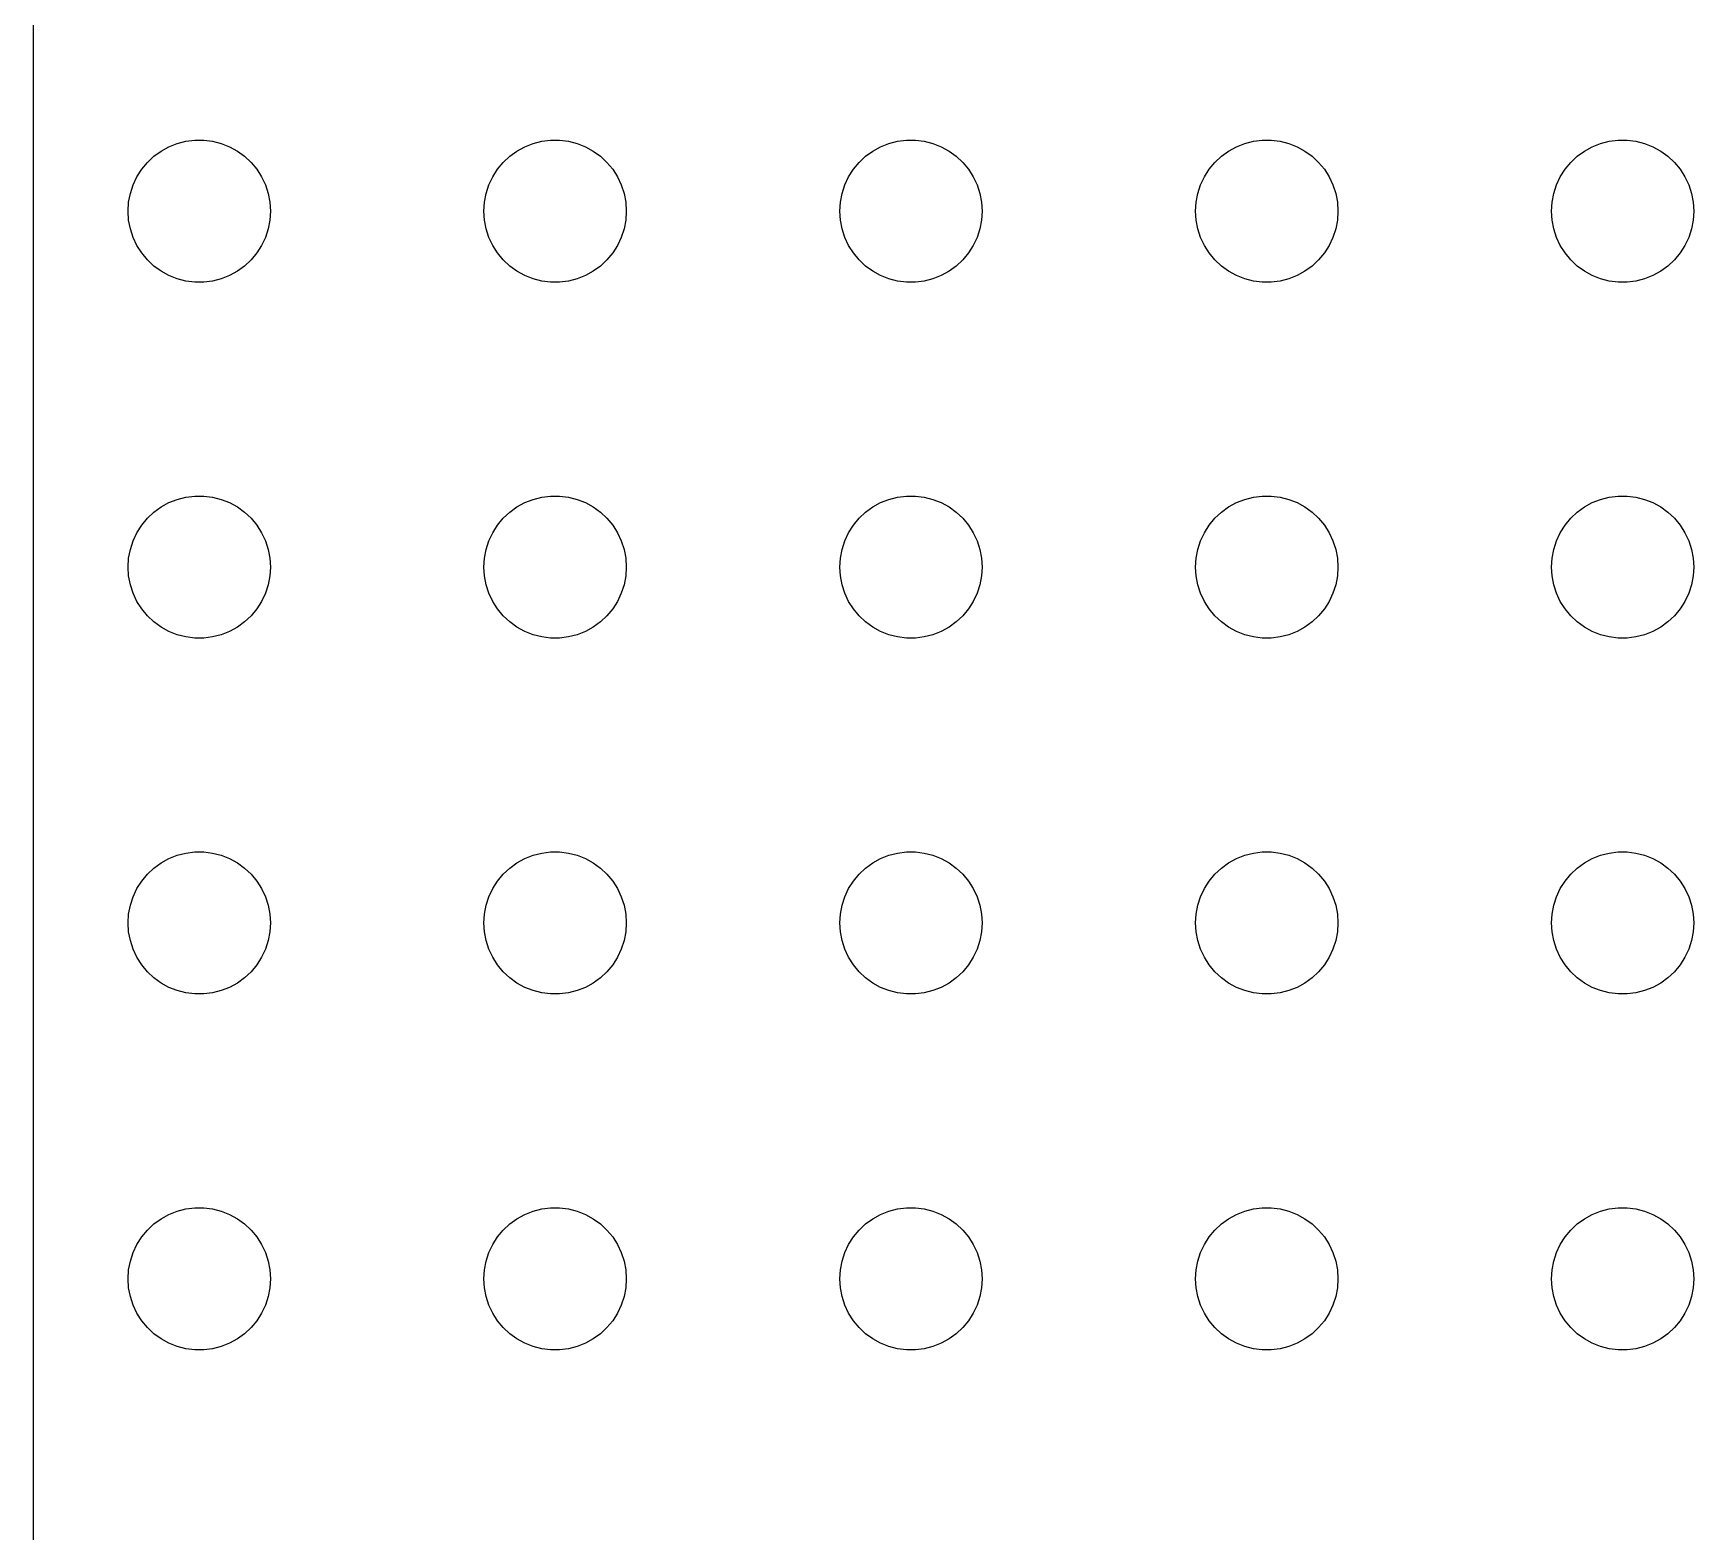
# Model space of a CAD drawing. Header units: metres. Extents: x -67 to 67, y -67 to 67.
# Drawn here: x -67.25 to -32.25, y -31.58 to 0 of the extents above; entities that cross this region are included whole.
import ezdxf

# ---------------------------------------------------------------- set-up
doc = ezdxf.new("R2010")
doc.units = ezdxf.units.M

msp = doc.modelspace()

# ---------------------------------------------------------------- linework, layer by layer
for p, q in [((-67.25, 64.75), (-67.25, -64.75)), ((-64.5537, -2.48351), (-64.3887, -2.39275)), ((-64.3887, -2.39275), (-64.2135, -2.32341)), ((-64.2135, -2.32341), (-64.0311, -2.27657)), ((-64.0311, -2.27657), (-63.8442, -2.25294)), ((-63.8442, -2.25294), (-63.6558, -2.25294)), ((-63.6558, -2.25294), (-63.4689, -2.27657)), ((-63.4689, -2.27657), (-63.2865, -2.32341)), ((-63.2865, -2.32341), (-63.1113, -2.39275)), ((-63.1113, -2.39275), (-62.9463, -2.48351)), ((-57.0537, -2.48351), (-56.8887, -2.39275)), ((-56.8887, -2.39275), (-56.7135, -2.32341)), ((-56.7135, -2.32341), (-56.5311, -2.27657)), ((-56.5311, -2.27657), (-56.3442, -2.25294)), ((-56.3442, -2.25294), (-56.1558, -2.25294)), ((-56.1558, -2.25294), (-55.9689, -2.27657)), ((-55.9689, -2.27657), (-55.7865, -2.32341)), ((-55.7865, -2.32341), (-55.6113, -2.39275)), ((-55.6113, -2.39275), (-55.4463, -2.48351)), ((-49.5537, -2.48351), (-49.3887, -2.39275)), ((-49.3887, -2.39275), (-49.2135, -2.32341)), ((-49.2135, -2.32341), (-49.0311, -2.27657)), ((-49.0311, -2.27657), (-48.8442, -2.25294)), ((-48.8442, -2.25294), (-48.6558, -2.25294)), ((-48.6558, -2.25294), (-48.4689, -2.27657)), ((-48.4689, -2.27657), (-48.2865, -2.32341)), ((-48.2865, -2.32341), (-48.1113, -2.39275)), ((-48.1113, -2.39275), (-47.9463, -2.48351)), ((-42.0537, -2.48351), (-41.8887, -2.39275)), ((-41.8887, -2.39275), (-41.7135, -2.32341)), ((-41.7135, -2.32341), (-41.5311, -2.27657)), ((-41.5311, -2.27657), (-41.3442, -2.25294)), ((-41.3442, -2.25294), (-41.1558, -2.25294)), ((-41.1558, -2.25294), (-40.9689, -2.27657)), ((-40.9689, -2.27657), (-40.7865, -2.32341)), ((-40.7865, -2.32341), (-40.6113, -2.39275)), ((-40.6113, -2.39275), (-40.4463, -2.48351)), ((-34.5537, -2.48351), (-34.3887, -2.39275)), ((-34.3887, -2.39275), (-34.2135, -2.32341)), ((-34.2135, -2.32341), (-34.0311, -2.27657)), ((-34.0311, -2.27657), (-33.8442, -2.25294)), ((-33.8442, -2.25294), (-33.6558, -2.25294)), ((-33.6558, -2.25294), (-33.4689, -2.27657)), ((-33.4689, -2.27657), (-33.2865, -2.32341)), ((-33.2865, -2.32341), (-33.1113, -2.39275)), ((-33.1113, -2.39275), (-32.9463, -2.48351)), ((-64.9635, -2.86832), (-64.8434, -2.72318)), ((-64.8434, -2.72318), (-64.7061, -2.59422)), ((-64.7061, -2.59422), (-64.5537, -2.48351)), ((-62.9463, -2.48351), (-62.7939, -2.59422)), ((-62.7939, -2.59422), (-62.6565, -2.72318)), ((-62.6565, -2.72318), (-62.5365, -2.86832)), ((-57.4635, -2.86832), (-57.3434, -2.72318)), ((-57.3434, -2.72318), (-57.2061, -2.59422)), ((-57.2061, -2.59422), (-57.0537, -2.48351)), ((-55.4463, -2.48351), (-55.2939, -2.59422)), ((-55.2939, -2.59422), (-55.1565, -2.72318)), ((-55.1565, -2.72318), (-55.0365, -2.86832)), ((-49.9635, -2.86832), (-49.8434, -2.72318)), ((-49.8434, -2.72318), (-49.7061, -2.59422)), ((-49.7061, -2.59422), (-49.5537, -2.48351)), ((-47.9463, -2.48351), (-47.7939, -2.59422)), ((-47.7939, -2.59422), (-47.6565, -2.72318)), ((-47.6565, -2.72318), (-47.5365, -2.86832)), ((-42.4635, -2.86832), (-42.3434, -2.72318)), ((-42.3434, -2.72318), (-42.2061, -2.59422)), ((-42.2061, -2.59422), (-42.0537, -2.48351)), ((-40.4463, -2.48351), (-40.2939, -2.59422)), ((-40.2939, -2.59422), (-40.1565, -2.72318)), ((-40.1565, -2.72318), (-40.0365, -2.86832)), ((-34.9635, -2.86832), (-34.8434, -2.72318)), ((-34.8434, -2.72318), (-34.7061, -2.59422)), ((-34.7061, -2.59422), (-34.5537, -2.48351)), ((-32.9463, -2.48351), (-32.7939, -2.59422)), ((-32.7939, -2.59422), (-32.6565, -2.72318)), ((-32.6565, -2.72318), (-32.5365, -2.86832)), ((-65.1447, -3.1978), (-65.0645, -3.02736)), ((-65.0645, -3.02736), (-64.9635, -2.86832)), ((-62.5365, -2.86832), (-62.4355, -3.02736)), ((-62.4355, -3.02736), (-62.3553, -3.1978)), ((-57.6447, -3.1978), (-57.5645, -3.02736)), ((-57.5645, -3.02736), (-57.4635, -2.86832)), ((-55.0365, -2.86832), (-54.9355, -3.02736)), ((-54.9355, -3.02736), (-54.8553, -3.1978)), ((-50.1447, -3.1978), (-50.0645, -3.02736)), ((-50.0645, -3.02736), (-49.9635, -2.86832)), ((-47.5365, -2.86832), (-47.4355, -3.02736)), ((-47.4355, -3.02736), (-47.3553, -3.1978)), ((-42.6447, -3.1978), (-42.5645, -3.02736)), ((-42.5645, -3.02736), (-42.4635, -2.86832)), ((-40.0365, -2.86832), (-39.9355, -3.02736)), ((-39.9355, -3.02736), (-39.8553, -3.1978)), ((-35.1447, -3.1978), (-35.0645, -3.02736)), ((-35.0645, -3.02736), (-34.9635, -2.86832)), ((-32.5365, -2.86832), (-32.4355, -3.02736)), ((-32.4355, -3.02736), (-32.3553, -3.1978)), ((-65.2382, -3.562), (-65.2029, -3.37695)), ((-65.2029, -3.37695), (-65.1447, -3.1978)), ((-62.3553, -3.1978), (-62.2971, -3.37695)), ((-62.2971, -3.37695), (-62.2618, -3.562)), ((-57.7382, -3.562), (-57.7029, -3.37695)), ((-57.7029, -3.37695), (-57.6447, -3.1978)), ((-54.8553, -3.1978), (-54.7971, -3.37695)), ((-54.7971, -3.37695), (-54.7618, -3.562)), ((-50.2382, -3.562), (-50.2029, -3.37695)), ((-50.2029, -3.37695), (-50.1447, -3.1978)), ((-47.3553, -3.1978), (-47.2971, -3.37695)), ((-47.2971, -3.37695), (-47.2618, -3.562)), ((-42.7382, -3.562), (-42.7029, -3.37695)), ((-42.7029, -3.37695), (-42.6447, -3.1978)), ((-39.8553, -3.1978), (-39.7971, -3.37695)), ((-39.7971, -3.37695), (-39.7618, -3.562)), ((-35.2382, -3.562), (-35.2029, -3.37695)), ((-35.2029, -3.37695), (-35.1447, -3.1978)), ((-32.3553, -3.1978), (-32.2971, -3.37695)), ((-32.2971, -3.37695), (-32.2618, -3.562)), ((-65.25, -3.75), (-65.2382, -3.562)), ((-65.2382, -3.93799), (-65.25, -3.75)), ((-62.2618, -3.562), (-62.25, -3.75)), ((-62.25, -3.75), (-62.2618, -3.93799)), ((-57.75, -3.75), (-57.7382, -3.562)), ((-57.7382, -3.93799), (-57.75, -3.75)), ((-54.7618, -3.562), (-54.75, -3.75)), ((-54.75, -3.75), (-54.7618, -3.93799)), ((-50.25, -3.75), (-50.2382, -3.562)), ((-50.2382, -3.93799), (-50.25, -3.75)), ((-47.2618, -3.562), (-47.25, -3.75)), ((-47.25, -3.75), (-47.2618, -3.93799)), ((-42.75, -3.75), (-42.7382, -3.562)), ((-42.7382, -3.93799), (-42.75, -3.75)), ((-39.7618, -3.562), (-39.75, -3.75)), ((-39.75, -3.75), (-39.7618, -3.93799)), ((-35.25, -3.75), (-35.2382, -3.562)), ((-35.2382, -3.93799), (-35.25, -3.75)), ((-32.2618, -3.562), (-32.25, -3.75)), ((-32.25, -3.75), (-32.2618, -3.93799)), ((-65.2029, -4.12303), (-65.2382, -3.93799)), ((-65.1447, -4.30219), (-65.2029, -4.12303)), ((-62.2971, -4.12303), (-62.3553, -4.30219)), ((-62.2618, -3.93799), (-62.2971, -4.12303)), ((-57.7029, -4.12303), (-57.7382, -3.93799)), ((-57.6447, -4.30219), (-57.7029, -4.12303)), ((-54.7971, -4.12303), (-54.8553, -4.30219)), ((-54.7618, -3.93799), (-54.7971, -4.12303)), ((-50.2029, -4.12303), (-50.2382, -3.93799)), ((-50.1447, -4.30219), (-50.2029, -4.12303)), ((-47.2971, -4.12303), (-47.3553, -4.30219)), ((-47.2618, -3.93799), (-47.2971, -4.12303)), ((-42.7029, -4.12303), (-42.7382, -3.93799)), ((-42.6447, -4.30219), (-42.7029, -4.12303)), ((-39.7971, -4.12303), (-39.8553, -4.30219)), ((-39.7618, -3.93799), (-39.7971, -4.12303)), ((-35.2029, -4.12303), (-35.2382, -3.93799)), ((-35.1447, -4.30219), (-35.2029, -4.12303)), ((-32.2971, -4.12303), (-32.3553, -4.30219)), ((-32.2618, -3.93799), (-32.2971, -4.12303)), ((-65.0645, -4.47263), (-65.1447, -4.30219)), ((-64.9635, -4.63167), (-65.0645, -4.47263)), ((-62.4355, -4.47263), (-62.5365, -4.63167)), ((-62.3553, -4.30219), (-62.4355, -4.47263)), ((-57.5645, -4.47263), (-57.6447, -4.30219)), ((-57.4635, -4.63167), (-57.5645, -4.47263)), ((-54.9355, -4.47263), (-55.0365, -4.63167)), ((-54.8553, -4.30219), (-54.9355, -4.47263)), ((-50.0645, -4.47263), (-50.1447, -4.30219)), ((-49.9635, -4.63167), (-50.0645, -4.47263)), ((-47.4355, -4.47263), (-47.5365, -4.63167)), ((-47.3553, -4.30219), (-47.4355, -4.47263)), ((-42.5645, -4.47263), (-42.6447, -4.30219)), ((-42.4635, -4.63167), (-42.5645, -4.47263)), ((-39.9355, -4.47263), (-40.0365, -4.63167)), ((-39.8553, -4.30219), (-39.9355, -4.47263)), ((-35.0645, -4.47263), (-35.1447, -4.30219)), ((-34.9635, -4.63167), (-35.0645, -4.47263)), ((-32.4355, -4.47263), (-32.5365, -4.63167)), ((-32.3553, -4.30219), (-32.4355, -4.47263)), ((-64.8434, -4.77681), (-64.9635, -4.63167)), ((-64.7061, -4.90576), (-64.8434, -4.77681)), ((-62.6565, -4.77681), (-62.7939, -4.90576)), ((-62.5365, -4.63167), (-62.6565, -4.77681)), ((-57.3434, -4.77681), (-57.4635, -4.63167)), ((-57.2061, -4.90576), (-57.3434, -4.77681)), ((-55.1565, -4.77681), (-55.2939, -4.90576)), ((-55.0365, -4.63167), (-55.1565, -4.77681)), ((-49.8434, -4.77681), (-49.9635, -4.63167)), ((-49.7061, -4.90576), (-49.8434, -4.77681)), ((-47.6565, -4.77681), (-47.7939, -4.90576)), ((-47.5365, -4.63167), (-47.6565, -4.77681)), ((-42.3434, -4.77681), (-42.4635, -4.63167)), ((-42.2061, -4.90576), (-42.3434, -4.77681)), ((-40.1565, -4.77681), (-40.2939, -4.90576)), ((-40.0365, -4.63167), (-40.1565, -4.77681)), ((-34.8434, -4.77681), (-34.9635, -4.63167)), ((-34.7061, -4.90576), (-34.8434, -4.77681)), ((-32.6565, -4.77681), (-32.7939, -4.90576)), ((-32.5365, -4.63167), (-32.6565, -4.77681)), ((-64.5537, -5.01648), (-64.7061, -4.90576)), ((-64.3887, -5.10724), (-64.5537, -5.01648)), ((-64.2135, -5.17657), (-64.3887, -5.10724)), ((-64.0311, -5.22342), (-64.2135, -5.17657)), ((-63.8442, -5.24704), (-64.0311, -5.22342)), ((-63.6558, -5.24704), (-63.8442, -5.24704)), ((-63.4689, -5.22342), (-63.6558, -5.24704)), ((-63.2865, -5.17657), (-63.4689, -5.22342)), ((-63.1113, -5.10724), (-63.2865, -5.17657)), ((-62.9463, -5.01648), (-63.1113, -5.10724)), ((-62.7939, -4.90576), (-62.9463, -5.01648)), ((-57.0537, -5.01648), (-57.2061, -4.90576)), ((-56.8887, -5.10724), (-57.0537, -5.01648)), ((-56.7135, -5.17657), (-56.8887, -5.10724)), ((-56.5311, -5.22342), (-56.7135, -5.17657)), ((-56.3442, -5.24704), (-56.5311, -5.22342)), ((-56.1558, -5.24704), (-56.3442, -5.24704)), ((-55.9689, -5.22342), (-56.1558, -5.24704)), ((-55.7865, -5.17657), (-55.9689, -5.22342)), ((-55.6113, -5.10724), (-55.7865, -5.17657)), ((-55.4463, -5.01648), (-55.6113, -5.10724)), ((-55.2939, -4.90576), (-55.4463, -5.01648)), ((-49.5537, -5.01648), (-49.7061, -4.90576)), ((-49.3887, -5.10724), (-49.5537, -5.01648)), ((-49.2135, -5.17657), (-49.3887, -5.10724)), ((-49.0311, -5.22342), (-49.2135, -5.17657)), ((-48.8442, -5.24704), (-49.0311, -5.22342)), ((-48.6558, -5.24704), (-48.8442, -5.24704)), ((-48.4689, -5.22342), (-48.6558, -5.24704)), ((-48.2865, -5.17657), (-48.4689, -5.22342)), ((-48.1113, -5.10724), (-48.2865, -5.17657)), ((-47.9463, -5.01648), (-48.1113, -5.10724)), ((-47.7939, -4.90576), (-47.9463, -5.01648)), ((-42.0537, -5.01648), (-42.2061, -4.90576)), ((-41.8887, -5.10724), (-42.0537, -5.01648)), ((-41.7135, -5.17657), (-41.8887, -5.10724)), ((-41.5311, -5.22342), (-41.7135, -5.17657)), ((-41.3442, -5.24704), (-41.5311, -5.22342)), ((-41.1558, -5.24704), (-41.3442, -5.24704)), ((-40.9689, -5.22342), (-41.1558, -5.24704)), ((-40.7865, -5.17657), (-40.9689, -5.22342)), ((-40.6113, -5.10724), (-40.7865, -5.17657)), ((-40.4463, -5.01648), (-40.6113, -5.10724)), ((-40.2939, -4.90576), (-40.4463, -5.01648)), ((-34.5537, -5.01648), (-34.7061, -4.90576)), ((-34.3887, -5.10724), (-34.5537, -5.01648)), ((-34.2135, -5.17657), (-34.3887, -5.10724)), ((-34.0311, -5.22342), (-34.2135, -5.17657)), ((-33.8442, -5.24704), (-34.0311, -5.22342)), ((-33.6558, -5.24704), (-33.8442, -5.24704)), ((-33.4689, -5.22342), (-33.6558, -5.24704)), ((-33.2865, -5.17657), (-33.4689, -5.22342)), ((-33.1113, -5.10724), (-33.2865, -5.17657)), ((-32.9463, -5.01648), (-33.1113, -5.10724)), ((-32.7939, -4.90576), (-32.9463, -5.01648)), ((-64.2135, -9.82341), (-64.0311, -9.77657)), ((-64.0311, -9.77657), (-63.8442, -9.75294)), ((-63.8442, -9.75294), (-63.6558, -9.75294)), ((-63.6558, -9.75294), (-63.4689, -9.77657)), ((-63.4689, -9.77657), (-63.2865, -9.82341)), ((-56.7135, -9.82341), (-56.5311, -9.77657)), ((-56.5311, -9.77657), (-56.3442, -9.75294)), ((-56.3442, -9.75294), (-56.1558, -9.75294)), ((-56.1558, -9.75294), (-55.9689, -9.77657)), ((-55.9689, -9.77657), (-55.7865, -9.82341)), ((-49.2135, -9.82341), (-49.0311, -9.77657)), ((-49.0311, -9.77657), (-48.8442, -9.75294)), ((-48.8442, -9.75294), (-48.6558, -9.75294)), ((-48.6558, -9.75294), (-48.4689, -9.77657)), ((-48.4689, -9.77657), (-48.2865, -9.82341)), ((-41.7135, -9.82341), (-41.5311, -9.77657)), ((-41.5311, -9.77657), (-41.3442, -9.75294)), ((-41.3442, -9.75294), (-41.1558, -9.75294)), ((-41.1558, -9.75294), (-40.9689, -9.77657)), ((-40.9689, -9.77657), (-40.7865, -9.82341)), ((-34.2135, -9.82341), (-34.0311, -9.77657)), ((-34.0311, -9.77657), (-33.8442, -9.75294)), ((-33.8442, -9.75294), (-33.6558, -9.75294)), ((-33.6558, -9.75294), (-33.4689, -9.77657)), ((-33.4689, -9.77657), (-33.2865, -9.82341)), ((-64.8434, -10.2232), (-64.7061, -10.0942)), ((-64.7061, -10.0942), (-64.5537, -9.98351)), ((-64.5537, -9.98351), (-64.3887, -9.89275)), ((-64.3887, -9.89275), (-64.2135, -9.82341)), ((-63.2865, -9.82341), (-63.1113, -9.89275)), ((-63.1113, -9.89275), (-62.9463, -9.98351)), ((-62.9463, -9.98351), (-62.7939, -10.0942)), ((-62.7939, -10.0942), (-62.6565, -10.2232)), ((-57.3434, -10.2232), (-57.2061, -10.0942)), ((-57.2061, -10.0942), (-57.0537, -9.98351)), ((-57.0537, -9.98351), (-56.8887, -9.89275)), ((-56.8887, -9.89275), (-56.7135, -9.82341)), ((-55.7865, -9.82341), (-55.6113, -9.89275)), ((-55.6113, -9.89275), (-55.4463, -9.98351)), ((-55.4463, -9.98351), (-55.2939, -10.0942)), ((-55.2939, -10.0942), (-55.1565, -10.2232)), ((-49.8434, -10.2232), (-49.7061, -10.0942)), ((-49.7061, -10.0942), (-49.5537, -9.98351)), ((-49.5537, -9.98351), (-49.3887, -9.89275)), ((-49.3887, -9.89275), (-49.2135, -9.82341)), ((-48.2865, -9.82341), (-48.1113, -9.89275)), ((-48.1113, -9.89275), (-47.9463, -9.98351)), ((-47.9463, -9.98351), (-47.7939, -10.0942)), ((-47.7939, -10.0942), (-47.6565, -10.2232)), ((-42.3434, -10.2232), (-42.2061, -10.0942)), ((-42.2061, -10.0942), (-42.0537, -9.98351)), ((-42.0537, -9.98351), (-41.8887, -9.89275)), ((-41.8887, -9.89275), (-41.7135, -9.82341)), ((-40.7865, -9.82341), (-40.6113, -9.89275)), ((-40.6113, -9.89275), (-40.4463, -9.98351)), ((-40.4463, -9.98351), (-40.2939, -10.0942)), ((-40.2939, -10.0942), (-40.1565, -10.2232)), ((-34.8434, -10.2232), (-34.7061, -10.0942)), ((-34.7061, -10.0942), (-34.5537, -9.98351)), ((-34.5537, -9.98351), (-34.3887, -9.89275)), ((-34.3887, -9.89275), (-34.2135, -9.82341)), ((-33.2865, -9.82341), (-33.1113, -9.89275)), ((-33.1113, -9.89275), (-32.9463, -9.98351)), ((-32.9463, -9.98351), (-32.7939, -10.0942)), ((-32.7939, -10.0942), (-32.6565, -10.2232)), ((-65.0645, -10.5274), (-64.9635, -10.3683)), ((-64.9635, -10.3683), (-64.8434, -10.2232)), ((-62.6565, -10.2232), (-62.5365, -10.3683)), ((-62.5365, -10.3683), (-62.4355, -10.5274)), ((-57.5645, -10.5274), (-57.4635, -10.3683)), ((-57.4635, -10.3683), (-57.3434, -10.2232)), ((-55.1565, -10.2232), (-55.0365, -10.3683)), ((-55.0365, -10.3683), (-54.9355, -10.5274)), ((-50.0645, -10.5274), (-49.9635, -10.3683)), ((-49.9635, -10.3683), (-49.8434, -10.2232)), ((-47.6565, -10.2232), (-47.5365, -10.3683)), ((-47.5365, -10.3683), (-47.4355, -10.5274)), ((-42.5645, -10.5274), (-42.4635, -10.3683)), ((-42.4635, -10.3683), (-42.3434, -10.2232)), ((-40.1565, -10.2232), (-40.0365, -10.3683)), ((-40.0365, -10.3683), (-39.9355, -10.5274)), ((-35.0645, -10.5274), (-34.9635, -10.3683)), ((-34.9635, -10.3683), (-34.8434, -10.2232)), ((-32.6565, -10.2232), (-32.5365, -10.3683)), ((-32.5365, -10.3683), (-32.4355, -10.5274)), ((-65.2029, -10.877), (-65.1447, -10.6978)), ((-65.1447, -10.6978), (-65.0645, -10.5274)), ((-62.4355, -10.5274), (-62.3553, -10.6978)), ((-62.3553, -10.6978), (-62.2971, -10.877)), ((-57.7029, -10.877), (-57.6447, -10.6978)), ((-57.6447, -10.6978), (-57.5645, -10.5274)), ((-54.9355, -10.5274), (-54.8553, -10.6978)), ((-54.8553, -10.6978), (-54.7971, -10.877)), ((-50.2029, -10.877), (-50.1447, -10.6978)), ((-50.1447, -10.6978), (-50.0645, -10.5274)), ((-47.4355, -10.5274), (-47.3553, -10.6978)), ((-47.3553, -10.6978), (-47.2971, -10.877)), ((-42.7029, -10.877), (-42.6447, -10.6978)), ((-42.6447, -10.6978), (-42.5645, -10.5274)), ((-39.9355, -10.5274), (-39.8553, -10.6978)), ((-39.8553, -10.6978), (-39.7971, -10.877)), ((-35.2029, -10.877), (-35.1447, -10.6978)), ((-35.1447, -10.6978), (-35.0645, -10.5274)), ((-32.4355, -10.5274), (-32.3553, -10.6978)), ((-32.3553, -10.6978), (-32.2971, -10.877)), ((-65.25, -11.25), (-65.2382, -11.062)), ((-65.2382, -11.062), (-65.2029, -10.877)), ((-62.2971, -10.877), (-62.2618, -11.062)), ((-62.2618, -11.062), (-62.25, -11.25)), ((-57.75, -11.25), (-57.7382, -11.062)), ((-57.7382, -11.062), (-57.7029, -10.877)), ((-54.7971, -10.877), (-54.7618, -11.062)), ((-54.7618, -11.062), (-54.75, -11.25)), ((-50.25, -11.25), (-50.2382, -11.062)), ((-50.2382, -11.062), (-50.2029, -10.877)), ((-47.2971, -10.877), (-47.2618, -11.062)), ((-47.2618, -11.062), (-47.25, -11.25)), ((-42.75, -11.25), (-42.7382, -11.062)), ((-42.7382, -11.062), (-42.7029, -10.877)), ((-39.7971, -10.877), (-39.7618, -11.062)), ((-39.7618, -11.062), (-39.75, -11.25)), ((-35.25, -11.25), (-35.2382, -11.062)), ((-35.2382, -11.062), (-35.2029, -10.877)), ((-32.2971, -10.877), (-32.2618, -11.062)), ((-32.2618, -11.062), (-32.25, -11.25)), ((-65.2382, -11.438), (-65.25, -11.25)), ((-65.2029, -11.623), (-65.2382, -11.438)), ((-62.2618, -11.438), (-62.2971, -11.623)), ((-62.25, -11.25), (-62.2618, -11.438)), ((-57.7382, -11.438), (-57.75, -11.25)), ((-57.7029, -11.623), (-57.7382, -11.438)), ((-54.7618, -11.438), (-54.7971, -11.623)), ((-54.75, -11.25), (-54.7618, -11.438)), ((-50.2382, -11.438), (-50.25, -11.25)), ((-50.2029, -11.623), (-50.2382, -11.438)), ((-47.2618, -11.438), (-47.2971, -11.623)), ((-47.25, -11.25), (-47.2618, -11.438)), ((-42.7382, -11.438), (-42.75, -11.25)), ((-42.7029, -11.623), (-42.7382, -11.438)), ((-39.7618, -11.438), (-39.7971, -11.623)), ((-39.75, -11.25), (-39.7618, -11.438)), ((-35.2382, -11.438), (-35.25, -11.25)), ((-35.2029, -11.623), (-35.2382, -11.438)), ((-32.2618, -11.438), (-32.2971, -11.623)), ((-32.25, -11.25), (-32.2618, -11.438)), ((-65.1447, -11.8022), (-65.2029, -11.623)), ((-65.0645, -11.9726), (-65.1447, -11.8022)), ((-62.3553, -11.8022), (-62.4355, -11.9726)), ((-62.2971, -11.623), (-62.3553, -11.8022)), ((-57.6447, -11.8022), (-57.7029, -11.623)), ((-57.5645, -11.9726), (-57.6447, -11.8022)), ((-54.8553, -11.8022), (-54.9355, -11.9726)), ((-54.7971, -11.623), (-54.8553, -11.8022)), ((-50.1447, -11.8022), (-50.2029, -11.623)), ((-50.0645, -11.9726), (-50.1447, -11.8022)), ((-47.3553, -11.8022), (-47.4355, -11.9726)), ((-47.2971, -11.623), (-47.3553, -11.8022)), ((-42.6447, -11.8022), (-42.7029, -11.623)), ((-42.5645, -11.9726), (-42.6447, -11.8022)), ((-39.8553, -11.8022), (-39.9355, -11.9726)), ((-39.7971, -11.623), (-39.8553, -11.8022)), ((-35.1447, -11.8022), (-35.2029, -11.623)), ((-35.0645, -11.9726), (-35.1447, -11.8022)), ((-32.3553, -11.8022), (-32.4355, -11.9726)), ((-32.2971, -11.623), (-32.3553, -11.8022)), ((-64.9635, -12.1317), (-65.0645, -11.9726)), ((-64.8434, -12.2768), (-64.9635, -12.1317)), ((-62.5365, -12.1317), (-62.6565, -12.2768)), ((-62.4355, -11.9726), (-62.5365, -12.1317)), ((-57.4635, -12.1317), (-57.5645, -11.9726)), ((-57.3434, -12.2768), (-57.4635, -12.1317)), ((-55.0365, -12.1317), (-55.1565, -12.2768)), ((-54.9355, -11.9726), (-55.0365, -12.1317)), ((-49.9635, -12.1317), (-50.0645, -11.9726)), ((-49.8434, -12.2768), (-49.9635, -12.1317)), ((-47.5365, -12.1317), (-47.6565, -12.2768)), ((-47.4355, -11.9726), (-47.5365, -12.1317)), ((-42.4635, -12.1317), (-42.5645, -11.9726)), ((-42.3434, -12.2768), (-42.4635, -12.1317)), ((-40.0365, -12.1317), (-40.1565, -12.2768)), ((-39.9355, -11.9726), (-40.0365, -12.1317)), ((-34.9635, -12.1317), (-35.0645, -11.9726)), ((-34.8434, -12.2768), (-34.9635, -12.1317)), ((-32.5365, -12.1317), (-32.6565, -12.2768)), ((-32.4355, -11.9726), (-32.5365, -12.1317)), ((-64.7061, -12.4058), (-64.8434, -12.2768)), ((-64.5537, -12.5165), (-64.7061, -12.4058)), ((-64.3887, -12.6072), (-64.5537, -12.5165)), ((-62.9463, -12.5165), (-63.1113, -12.6072)), ((-62.7939, -12.4058), (-62.9463, -12.5165)), ((-62.6565, -12.2768), (-62.7939, -12.4058)), ((-57.2061, -12.4058), (-57.3434, -12.2768)), ((-57.0537, -12.5165), (-57.2061, -12.4058)), ((-56.8887, -12.6072), (-57.0537, -12.5165)), ((-55.4463, -12.5165), (-55.6113, -12.6072)), ((-55.2939, -12.4058), (-55.4463, -12.5165)), ((-55.1565, -12.2768), (-55.2939, -12.4058)), ((-49.7061, -12.4058), (-49.8434, -12.2768)), ((-49.5537, -12.5165), (-49.7061, -12.4058)), ((-49.3887, -12.6072), (-49.5537, -12.5165)), ((-47.9463, -12.5165), (-48.1113, -12.6072)), ((-47.7939, -12.4058), (-47.9463, -12.5165)), ((-47.6565, -12.2768), (-47.7939, -12.4058)), ((-42.2061, -12.4058), (-42.3434, -12.2768)), ((-42.0537, -12.5165), (-42.2061, -12.4058)), ((-41.8887, -12.6072), (-42.0537, -12.5165)), ((-40.4463, -12.5165), (-40.6113, -12.6072)), ((-40.2939, -12.4058), (-40.4463, -12.5165)), ((-40.1565, -12.2768), (-40.2939, -12.4058)), ((-34.7061, -12.4058), (-34.8434, -12.2768)), ((-34.5537, -12.5165), (-34.7061, -12.4058)), ((-34.3887, -12.6072), (-34.5537, -12.5165)), ((-32.9463, -12.5165), (-33.1113, -12.6072)), ((-32.7939, -12.4058), (-32.9463, -12.5165)), ((-32.6565, -12.2768), (-32.7939, -12.4058)), ((-64.2135, -12.6766), (-64.3887, -12.6072)), ((-64.0311, -12.7234), (-64.2135, -12.6766)), ((-63.8442, -12.747), (-64.0311, -12.7234)), ((-63.6558, -12.747), (-63.8442, -12.747)), ((-63.4689, -12.7234), (-63.6558, -12.747)), ((-63.2865, -12.6766), (-63.4689, -12.7234)), ((-63.1113, -12.6072), (-63.2865, -12.6766)), ((-56.7135, -12.6766), (-56.8887, -12.6072)), ((-56.5311, -12.7234), (-56.7135, -12.6766)), ((-56.3442, -12.747), (-56.5311, -12.7234)), ((-56.1558, -12.747), (-56.3442, -12.747)), ((-55.9689, -12.7234), (-56.1558, -12.747)), ((-55.7865, -12.6766), (-55.9689, -12.7234)), ((-55.6113, -12.6072), (-55.7865, -12.6766)), ((-49.2135, -12.6766), (-49.3887, -12.6072)), ((-49.0311, -12.7234), (-49.2135, -12.6766)), ((-48.8442, -12.747), (-49.0311, -12.7234)), ((-48.6558, -12.747), (-48.8442, -12.747)), ((-48.4689, -12.7234), (-48.6558, -12.747)), ((-48.2865, -12.6766), (-48.4689, -12.7234)), ((-48.1113, -12.6072), (-48.2865, -12.6766)), ((-41.7135, -12.6766), (-41.8887, -12.6072)), ((-41.5311, -12.7234), (-41.7135, -12.6766)), ((-41.3442, -12.747), (-41.5311, -12.7234)), ((-41.1558, -12.747), (-41.3442, -12.747)), ((-40.9689, -12.7234), (-41.1558, -12.747)), ((-40.7865, -12.6766), (-40.9689, -12.7234)), ((-40.6113, -12.6072), (-40.7865, -12.6766)), ((-34.2135, -12.6766), (-34.3887, -12.6072)), ((-34.0311, -12.7234), (-34.2135, -12.6766)), ((-33.8442, -12.747), (-34.0311, -12.7234)), ((-33.6558, -12.747), (-33.8442, -12.747)), ((-33.4689, -12.7234), (-33.6558, -12.747)), ((-33.2865, -12.6766), (-33.4689, -12.7234)), ((-33.1113, -12.6072), (-33.2865, -12.6766)), ((-64.7061, -17.5942), (-64.5537, -17.4835)), ((-64.5537, -17.4835), (-64.3887, -17.3927)), ((-64.3887, -17.3927), (-64.2135, -17.3234)), ((-64.2135, -17.3234), (-64.0311, -17.2766)), ((-64.0311, -17.2766), (-63.8442, -17.253)), ((-63.8442, -17.253), (-63.6558, -17.253)), ((-63.6558, -17.253), (-63.4689, -17.2766)), ((-63.4689, -17.2766), (-63.2865, -17.3234)), ((-63.2865, -17.3234), (-63.1113, -17.3927)), ((-63.1113, -17.3927), (-62.9463, -17.4835)), ((-62.9463, -17.4835), (-62.7939, -17.5942)), ((-57.2061, -17.5942), (-57.0537, -17.4835)), ((-57.0537, -17.4835), (-56.8887, -17.3927)), ((-56.8887, -17.3927), (-56.7135, -17.3234)), ((-56.7135, -17.3234), (-56.5311, -17.2766)), ((-56.5311, -17.2766), (-56.3442, -17.253)), ((-56.3442, -17.253), (-56.1558, -17.253)), ((-56.1558, -17.253), (-55.9689, -17.2766)), ((-55.9689, -17.2766), (-55.7865, -17.3234)), ((-55.7865, -17.3234), (-55.6113, -17.3927)), ((-55.6113, -17.3927), (-55.4463, -17.4835)), ((-55.4463, -17.4835), (-55.2939, -17.5942)), ((-49.7061, -17.5942), (-49.5537, -17.4835)), ((-49.5537, -17.4835), (-49.3887, -17.3927)), ((-49.3887, -17.3927), (-49.2135, -17.3234)), ((-49.2135, -17.3234), (-49.0311, -17.2766)), ((-49.0311, -17.2766), (-48.8442, -17.253)), ((-48.8442, -17.253), (-48.6558, -17.253)), ((-48.6558, -17.253), (-48.4689, -17.2766)), ((-48.4689, -17.2766), (-48.2865, -17.3234)), ((-48.2865, -17.3234), (-48.1113, -17.3927)), ((-48.1113, -17.3927), (-47.9463, -17.4835)), ((-47.9463, -17.4835), (-47.7939, -17.5942)), ((-42.2061, -17.5942), (-42.0537, -17.4835)), ((-42.0537, -17.4835), (-41.8887, -17.3927)), ((-41.8887, -17.3927), (-41.7135, -17.3234)), ((-41.7135, -17.3234), (-41.5311, -17.2766)), ((-41.5311, -17.2766), (-41.3442, -17.253)), ((-41.3442, -17.253), (-41.1558, -17.253)), ((-41.1558, -17.253), (-40.9689, -17.2766)), ((-40.9689, -17.2766), (-40.7865, -17.3234)), ((-40.7865, -17.3234), (-40.6113, -17.3927)), ((-40.6113, -17.3927), (-40.4463, -17.4835)), ((-40.4463, -17.4835), (-40.2939, -17.5942)), ((-34.7061, -17.5942), (-34.5537, -17.4835)), ((-34.5537, -17.4835), (-34.3887, -17.3927)), ((-34.3887, -17.3927), (-34.2135, -17.3234)), ((-34.2135, -17.3234), (-34.0311, -17.2766)), ((-34.0311, -17.2766), (-33.8442, -17.253)), ((-33.8442, -17.253), (-33.6558, -17.253)), ((-33.6558, -17.253), (-33.4689, -17.2766)), ((-33.4689, -17.2766), (-33.2865, -17.3234)), ((-33.2865, -17.3234), (-33.1113, -17.3927)), ((-33.1113, -17.3927), (-32.9463, -17.4835)), ((-32.9463, -17.4835), (-32.7939, -17.5942)), ((-64.9635, -17.8683), (-64.8434, -17.7232)), ((-64.8434, -17.7232), (-64.7061, -17.5942)), ((-62.7939, -17.5942), (-62.6565, -17.7232)), ((-62.6565, -17.7232), (-62.5365, -17.8683)), ((-57.4635, -17.8683), (-57.3434, -17.7232)), ((-57.3434, -17.7232), (-57.2061, -17.5942)), ((-55.2939, -17.5942), (-55.1565, -17.7232)), ((-55.1565, -17.7232), (-55.0365, -17.8683)), ((-49.9635, -17.8683), (-49.8434, -17.7232)), ((-49.8434, -17.7232), (-49.7061, -17.5942)), ((-47.7939, -17.5942), (-47.6565, -17.7232)), ((-47.6565, -17.7232), (-47.5365, -17.8683)), ((-42.4635, -17.8683), (-42.3434, -17.7232)), ((-42.3434, -17.7232), (-42.2061, -17.5942)), ((-40.2939, -17.5942), (-40.1565, -17.7232)), ((-40.1565, -17.7232), (-40.0365, -17.8683)), ((-34.9635, -17.8683), (-34.8434, -17.7232)), ((-34.8434, -17.7232), (-34.7061, -17.5942)), ((-32.7939, -17.5942), (-32.6565, -17.7232)), ((-32.6565, -17.7232), (-32.5365, -17.8683)), ((-65.2029, -18.377), (-65.1447, -18.1978)), ((-65.1447, -18.1978), (-65.0645, -18.0274)), ((-65.0645, -18.0274), (-64.9635, -17.8683)), ((-62.5365, -17.8683), (-62.4355, -18.0274)), ((-62.4355, -18.0274), (-62.3553, -18.1978)), ((-62.3553, -18.1978), (-62.2971, -18.377)), ((-57.7029, -18.377), (-57.6447, -18.1978)), ((-57.6447, -18.1978), (-57.5645, -18.0274)), ((-57.5645, -18.0274), (-57.4635, -17.8683)), ((-55.0365, -17.8683), (-54.9355, -18.0274)), ((-54.9355, -18.0274), (-54.8553, -18.1978)), ((-54.8553, -18.1978), (-54.7971, -18.377)), ((-50.2029, -18.377), (-50.1447, -18.1978)), ((-50.1447, -18.1978), (-50.0645, -18.0274)), ((-50.0645, -18.0274), (-49.9635, -17.8683)), ((-47.5365, -17.8683), (-47.4355, -18.0274)), ((-47.4355, -18.0274), (-47.3553, -18.1978)), ((-47.3553, -18.1978), (-47.2971, -18.377)), ((-42.7029, -18.377), (-42.6447, -18.1978)), ((-42.6447, -18.1978), (-42.5645, -18.0274)), ((-42.5645, -18.0274), (-42.4635, -17.8683)), ((-40.0365, -17.8683), (-39.9355, -18.0274)), ((-39.9355, -18.0274), (-39.8553, -18.1978)), ((-39.8553, -18.1978), (-39.7971, -18.377)), ((-35.2029, -18.377), (-35.1447, -18.1978)), ((-35.1447, -18.1978), (-35.0645, -18.0274)), ((-35.0645, -18.0274), (-34.9635, -17.8683)), ((-32.5365, -17.8683), (-32.4355, -18.0274)), ((-32.4355, -18.0274), (-32.3553, -18.1978)), ((-32.3553, -18.1978), (-32.2971, -18.377)), ((-65.2382, -18.562), (-65.2029, -18.377)), ((-62.2971, -18.377), (-62.2618, -18.562)), ((-57.7382, -18.562), (-57.7029, -18.377)), ((-54.7971, -18.377), (-54.7618, -18.562)), ((-50.2382, -18.562), (-50.2029, -18.377)), ((-47.2971, -18.377), (-47.2618, -18.562)), ((-42.7382, -18.562), (-42.7029, -18.377)), ((-39.7971, -18.377), (-39.7618, -18.562)), ((-35.2382, -18.562), (-35.2029, -18.377)), ((-32.2971, -18.377), (-32.2618, -18.562)), ((-65.25, -18.75), (-65.2382, -18.562)), ((-65.2382, -18.938), (-65.25, -18.75)), ((-62.2618, -18.562), (-62.25, -18.75)), ((-62.25, -18.75), (-62.2618, -18.938)), ((-57.75, -18.75), (-57.7382, -18.562)), ((-57.7382, -18.938), (-57.75, -18.75)), ((-54.7618, -18.562), (-54.75, -18.75)), ((-54.75, -18.75), (-54.7618, -18.938)), ((-50.25, -18.75), (-50.2382, -18.562)), ((-50.2382, -18.938), (-50.25, -18.75)), ((-47.2618, -18.562), (-47.25, -18.75)), ((-47.25, -18.75), (-47.2618, -18.938)), ((-42.75, -18.75), (-42.7382, -18.562)), ((-42.7382, -18.938), (-42.75, -18.75)), ((-39.7618, -18.562), (-39.75, -18.75)), ((-39.75, -18.75), (-39.7618, -18.938)), ((-35.25, -18.75), (-35.2382, -18.562)), ((-35.2382, -18.938), (-35.25, -18.75)), ((-32.2618, -18.562), (-32.25, -18.75)), ((-32.25, -18.75), (-32.2618, -18.938)), ((-65.2029, -19.123), (-65.2382, -18.938)), ((-65.1447, -19.3022), (-65.2029, -19.123)), ((-62.2971, -19.123), (-62.3553, -19.3022)), ((-62.2618, -18.938), (-62.2971, -19.123)), ((-57.7029, -19.123), (-57.7382, -18.938)), ((-57.6447, -19.3022), (-57.7029, -19.123)), ((-54.7971, -19.123), (-54.8553, -19.3022)), ((-54.7618, -18.938), (-54.7971, -19.123)), ((-50.2029, -19.123), (-50.2382, -18.938)), ((-50.1447, -19.3022), (-50.2029, -19.123)), ((-47.2971, -19.123), (-47.3553, -19.3022)), ((-47.2618, -18.938), (-47.2971, -19.123)), ((-42.7029, -19.123), (-42.7382, -18.938)), ((-42.6447, -19.3022), (-42.7029, -19.123)), ((-39.7971, -19.123), (-39.8553, -19.3022)), ((-39.7618, -18.938), (-39.7971, -19.123)), ((-35.2029, -19.123), (-35.2382, -18.938)), ((-35.1447, -19.3022), (-35.2029, -19.123)), ((-32.2971, -19.123), (-32.3553, -19.3022)), ((-32.2618, -18.938), (-32.2971, -19.123)), ((-65.0645, -19.4726), (-65.1447, -19.3022)), ((-64.9635, -19.6317), (-65.0645, -19.4726)), ((-62.4355, -19.4726), (-62.5365, -19.6317)), ((-62.3553, -19.3022), (-62.4355, -19.4726)), ((-57.5645, -19.4726), (-57.6447, -19.3022)), ((-57.4635, -19.6317), (-57.5645, -19.4726)), ((-54.9355, -19.4726), (-55.0365, -19.6317)), ((-54.8553, -19.3022), (-54.9355, -19.4726)), ((-50.0645, -19.4726), (-50.1447, -19.3022)), ((-49.9635, -19.6317), (-50.0645, -19.4726)), ((-47.4355, -19.4726), (-47.5365, -19.6317)), ((-47.3553, -19.3022), (-47.4355, -19.4726)), ((-42.5645, -19.4726), (-42.6447, -19.3022)), ((-42.4635, -19.6317), (-42.5645, -19.4726)), ((-39.9355, -19.4726), (-40.0365, -19.6317)), ((-39.8553, -19.3022), (-39.9355, -19.4726)), ((-35.0645, -19.4726), (-35.1447, -19.3022)), ((-34.9635, -19.6317), (-35.0645, -19.4726)), ((-32.4355, -19.4726), (-32.5365, -19.6317)), ((-32.3553, -19.3022), (-32.4355, -19.4726)), ((-64.8434, -19.7768), (-64.9635, -19.6317)), ((-64.7061, -19.9058), (-64.8434, -19.7768)), ((-64.5537, -20.0165), (-64.7061, -19.9058)), ((-62.7939, -19.9058), (-62.9463, -20.0165)), ((-62.6565, -19.7768), (-62.7939, -19.9058)), ((-62.5365, -19.6317), (-62.6565, -19.7768)), ((-57.3434, -19.7768), (-57.4635, -19.6317)), ((-57.2061, -19.9058), (-57.3434, -19.7768)), ((-57.0537, -20.0165), (-57.2061, -19.9058)), ((-55.2939, -19.9058), (-55.4463, -20.0165)), ((-55.1565, -19.7768), (-55.2939, -19.9058)), ((-55.0365, -19.6317), (-55.1565, -19.7768)), ((-49.8434, -19.7768), (-49.9635, -19.6317)), ((-49.7061, -19.9058), (-49.8434, -19.7768)), ((-49.5537, -20.0165), (-49.7061, -19.9058)), ((-47.7939, -19.9058), (-47.9463, -20.0165)), ((-47.6565, -19.7768), (-47.7939, -19.9058)), ((-47.5365, -19.6317), (-47.6565, -19.7768)), ((-42.3434, -19.7768), (-42.4635, -19.6317)), ((-42.2061, -19.9058), (-42.3434, -19.7768)), ((-42.0537, -20.0165), (-42.2061, -19.9058)), ((-40.2939, -19.9058), (-40.4463, -20.0165)), ((-40.1565, -19.7768), (-40.2939, -19.9058)), ((-40.0365, -19.6317), (-40.1565, -19.7768)), ((-34.8434, -19.7768), (-34.9635, -19.6317)), ((-34.7061, -19.9058), (-34.8434, -19.7768)), ((-34.5537, -20.0165), (-34.7061, -19.9058)), ((-32.7939, -19.9058), (-32.9463, -20.0165)), ((-32.6565, -19.7768), (-32.7939, -19.9058)), ((-32.5365, -19.6317), (-32.6565, -19.7768)), ((-64.3887, -20.1072), (-64.5537, -20.0165)), ((-64.2135, -20.1766), (-64.3887, -20.1072)), ((-64.0311, -20.2234), (-64.2135, -20.1766)), ((-63.8442, -20.247), (-64.0311, -20.2234)), ((-63.6558, -20.247), (-63.8442, -20.247)), ((-63.4689, -20.2234), (-63.6558, -20.247)), ((-63.2865, -20.1766), (-63.4689, -20.2234)), ((-63.1113, -20.1072), (-63.2865, -20.1766)), ((-62.9463, -20.0165), (-63.1113, -20.1072)), ((-56.8887, -20.1072), (-57.0537, -20.0165)), ((-56.7135, -20.1766), (-56.8887, -20.1072)), ((-56.5311, -20.2234), (-56.7135, -20.1766)), ((-56.3442, -20.247), (-56.5311, -20.2234)), ((-56.1558, -20.247), (-56.3442, -20.247)), ((-55.9689, -20.2234), (-56.1558, -20.247)), ((-55.7865, -20.1766), (-55.9689, -20.2234)), ((-55.6113, -20.1072), (-55.7865, -20.1766)), ((-55.4463, -20.0165), (-55.6113, -20.1072)), ((-49.3887, -20.1072), (-49.5537, -20.0165)), ((-49.2135, -20.1766), (-49.3887, -20.1072)), ((-49.0311, -20.2234), (-49.2135, -20.1766)), ((-48.8442, -20.247), (-49.0311, -20.2234)), ((-48.6558, -20.247), (-48.8442, -20.247)), ((-48.4689, -20.2234), (-48.6558, -20.247)), ((-48.2865, -20.1766), (-48.4689, -20.2234)), ((-48.1113, -20.1072), (-48.2865, -20.1766)), ((-47.9463, -20.0165), (-48.1113, -20.1072)), ((-41.8887, -20.1072), (-42.0537, -20.0165)), ((-41.7135, -20.1766), (-41.8887, -20.1072)), ((-41.5311, -20.2234), (-41.7135, -20.1766)), ((-41.3442, -20.247), (-41.5311, -20.2234)), ((-41.1558, -20.247), (-41.3442, -20.247)), ((-40.9689, -20.2234), (-41.1558, -20.247)), ((-40.7865, -20.1766), (-40.9689, -20.2234)), ((-40.6113, -20.1072), (-40.7865, -20.1766)), ((-40.4463, -20.0165), (-40.6113, -20.1072)), ((-34.3887, -20.1072), (-34.5537, -20.0165)), ((-34.2135, -20.1766), (-34.3887, -20.1072)), ((-34.0311, -20.2234), (-34.2135, -20.1766)), ((-33.8442, -20.247), (-34.0311, -20.2234)), ((-33.6558, -20.247), (-33.8442, -20.247)), ((-33.4689, -20.2234), (-33.6558, -20.247)), ((-33.2865, -20.1766), (-33.4689, -20.2234)), ((-33.1113, -20.1072), (-33.2865, -20.1766)), ((-32.9463, -20.0165), (-33.1113, -20.1072)), ((-64.3887, -24.8927), (-64.2135, -24.8234)), ((-64.2135, -24.8234), (-64.0311, -24.7766)), ((-64.0311, -24.7766), (-63.8442, -24.753)), ((-63.8442, -24.753), (-63.6558, -24.753)), ((-63.6558, -24.753), (-63.4689, -24.7766)), ((-63.4689, -24.7766), (-63.2865, -24.8234)), ((-63.2865, -24.8234), (-63.1113, -24.8927)), ((-56.8887, -24.8927), (-56.7135, -24.8234)), ((-56.7135, -24.8234), (-56.5311, -24.7766)), ((-56.5311, -24.7766), (-56.3442, -24.753)), ((-56.3442, -24.753), (-56.1558, -24.753)), ((-56.1558, -24.753), (-55.9689, -24.7766)), ((-55.9689, -24.7766), (-55.7865, -24.8234)), ((-55.7865, -24.8234), (-55.6113, -24.8927)), ((-49.3887, -24.8927), (-49.2135, -24.8234)), ((-49.2135, -24.8234), (-49.0311, -24.7766)), ((-49.0311, -24.7766), (-48.8442, -24.753)), ((-48.8442, -24.753), (-48.6558, -24.753)), ((-48.6558, -24.753), (-48.4689, -24.7766)), ((-48.4689, -24.7766), (-48.2865, -24.8234)), ((-48.2865, -24.8234), (-48.1113, -24.8927)), ((-41.8887, -24.8927), (-41.7135, -24.8234)), ((-41.7135, -24.8234), (-41.5311, -24.7766)), ((-41.5311, -24.7766), (-41.3442, -24.753)), ((-41.3442, -24.753), (-41.1558, -24.753)), ((-41.1558, -24.753), (-40.9689, -24.7766)), ((-40.9689, -24.7766), (-40.7865, -24.8234)), ((-40.7865, -24.8234), (-40.6113, -24.8927)), ((-34.3887, -24.8927), (-34.2135, -24.8234)), ((-34.2135, -24.8234), (-34.0311, -24.7766)), ((-34.0311, -24.7766), (-33.8442, -24.753)), ((-33.8442, -24.753), (-33.6558, -24.753)), ((-33.6558, -24.753), (-33.4689, -24.7766)), ((-33.4689, -24.7766), (-33.2865, -24.8234)), ((-33.2865, -24.8234), (-33.1113, -24.8927)), ((-64.8434, -25.2232), (-64.7061, -25.0942)), ((-64.7061, -25.0942), (-64.5537, -24.9835)), ((-64.5537, -24.9835), (-64.3887, -24.8927)), ((-63.1113, -24.8927), (-62.9463, -24.9835)), ((-62.9463, -24.9835), (-62.7939, -25.0942)), ((-62.7939, -25.0942), (-62.6565, -25.2232)), ((-57.3434, -25.2232), (-57.2061, -25.0942)), ((-57.2061, -25.0942), (-57.0537, -24.9835)), ((-57.0537, -24.9835), (-56.8887, -24.8927)), ((-55.6113, -24.8927), (-55.4463, -24.9835)), ((-55.4463, -24.9835), (-55.2939, -25.0942)), ((-55.2939, -25.0942), (-55.1565, -25.2232)), ((-49.8434, -25.2232), (-49.7061, -25.0942)), ((-49.7061, -25.0942), (-49.5537, -24.9835)), ((-49.5537, -24.9835), (-49.3887, -24.8927)), ((-48.1113, -24.8927), (-47.9463, -24.9835)), ((-47.9463, -24.9835), (-47.7939, -25.0942)), ((-47.7939, -25.0942), (-47.6565, -25.2232)), ((-42.3434, -25.2232), (-42.2061, -25.0942)), ((-42.2061, -25.0942), (-42.0537, -24.9835)), ((-42.0537, -24.9835), (-41.8887, -24.8927)), ((-40.6113, -24.8927), (-40.4463, -24.9835)), ((-40.4463, -24.9835), (-40.2939, -25.0942)), ((-40.2939, -25.0942), (-40.1565, -25.2232)), ((-34.8434, -25.2232), (-34.7061, -25.0942)), ((-34.7061, -25.0942), (-34.5537, -24.9835)), ((-34.5537, -24.9835), (-34.3887, -24.8927)), ((-33.1113, -24.8927), (-32.9463, -24.9835)), ((-32.9463, -24.9835), (-32.7939, -25.0942)), ((-32.7939, -25.0942), (-32.6565, -25.2232)), ((-65.1447, -25.6978), (-65.0645, -25.5274)), ((-65.0645, -25.5274), (-64.9635, -25.3683)), ((-64.9635, -25.3683), (-64.8434, -25.2232)), ((-62.6565, -25.2232), (-62.5365, -25.3683)), ((-62.5365, -25.3683), (-62.4355, -25.5274)), ((-62.4355, -25.5274), (-62.3553, -25.6978)), ((-57.6447, -25.6978), (-57.5645, -25.5274)), ((-57.5645, -25.5274), (-57.4635, -25.3683)), ((-57.4635, -25.3683), (-57.3434, -25.2232)), ((-55.1565, -25.2232), (-55.0365, -25.3683)), ((-55.0365, -25.3683), (-54.9355, -25.5274)), ((-54.9355, -25.5274), (-54.8553, -25.6978)), ((-50.1447, -25.6978), (-50.0645, -25.5274)), ((-50.0645, -25.5274), (-49.9635, -25.3683)), ((-49.9635, -25.3683), (-49.8434, -25.2232)), ((-47.6565, -25.2232), (-47.5365, -25.3683)), ((-47.5365, -25.3683), (-47.4355, -25.5274)), ((-47.4355, -25.5274), (-47.3553, -25.6978)), ((-42.6447, -25.6978), (-42.5645, -25.5274)), ((-42.5645, -25.5274), (-42.4635, -25.3683)), ((-42.4635, -25.3683), (-42.3434, -25.2232)), ((-40.1565, -25.2232), (-40.0365, -25.3683)), ((-40.0365, -25.3683), (-39.9355, -25.5274)), ((-39.9355, -25.5274), (-39.8553, -25.6978)), ((-35.1447, -25.6978), (-35.0645, -25.5274)), ((-35.0645, -25.5274), (-34.9635, -25.3683)), ((-34.9635, -25.3683), (-34.8434, -25.2232)), ((-32.6565, -25.2232), (-32.5365, -25.3683)), ((-32.5365, -25.3683), (-32.4355, -25.5274)), ((-32.4355, -25.5274), (-32.3553, -25.6978)), ((-65.2382, -26.062), (-65.2029, -25.877)), ((-65.2029, -25.877), (-65.1447, -25.6978)), ((-62.3553, -25.6978), (-62.2971, -25.877)), ((-62.2971, -25.877), (-62.2618, -26.062)), ((-57.7382, -26.062), (-57.7029, -25.877)), ((-57.7029, -25.877), (-57.6447, -25.6978)), ((-54.8553, -25.6978), (-54.7971, -25.877)), ((-54.7971, -25.877), (-54.7618, -26.062)), ((-50.2382, -26.062), (-50.2029, -25.877)), ((-50.2029, -25.877), (-50.1447, -25.6978)), ((-47.3553, -25.6978), (-47.2971, -25.877)), ((-47.2971, -25.877), (-47.2618, -26.062)), ((-42.7382, -26.062), (-42.7029, -25.877)), ((-42.7029, -25.877), (-42.6447, -25.6978)), ((-39.8553, -25.6978), (-39.7971, -25.877)), ((-39.7971, -25.877), (-39.7618, -26.062)), ((-35.2382, -26.062), (-35.2029, -25.877)), ((-35.2029, -25.877), (-35.1447, -25.6978)), ((-32.3553, -25.6978), (-32.2971, -25.877)), ((-32.2971, -25.877), (-32.2618, -26.062)), ((-65.25, -26.25), (-65.2382, -26.062)), ((-65.2382, -26.438), (-65.25, -26.25)), ((-62.2618, -26.062), (-62.25, -26.25)), ((-62.25, -26.25), (-62.2618, -26.438)), ((-57.75, -26.25), (-57.7382, -26.062)), ((-57.7382, -26.438), (-57.75, -26.25)), ((-54.7618, -26.062), (-54.75, -26.25)), ((-54.75, -26.25), (-54.7618, -26.438)), ((-50.25, -26.25), (-50.2382, -26.062)), ((-50.2382, -26.438), (-50.25, -26.25)), ((-47.2618, -26.062), (-47.25, -26.25)), ((-47.25, -26.25), (-47.2618, -26.438)), ((-42.75, -26.25), (-42.7382, -26.062)), ((-42.7382, -26.438), (-42.75, -26.25)), ((-39.7618, -26.062), (-39.75, -26.25)), ((-39.75, -26.25), (-39.7618, -26.438)), ((-35.25, -26.25), (-35.2382, -26.062)), ((-35.2382, -26.438), (-35.25, -26.25)), ((-32.2618, -26.062), (-32.25, -26.25)), ((-32.25, -26.25), (-32.2618, -26.438)), ((-65.2029, -26.623), (-65.2382, -26.438)), ((-62.2618, -26.438), (-62.2971, -26.623)), ((-57.7029, -26.623), (-57.7382, -26.438)), ((-54.7618, -26.438), (-54.7971, -26.623)), ((-50.2029, -26.623), (-50.2382, -26.438)), ((-47.2618, -26.438), (-47.2971, -26.623)), ((-42.7029, -26.623), (-42.7382, -26.438)), ((-39.7618, -26.438), (-39.7971, -26.623)), ((-35.2029, -26.623), (-35.2382, -26.438)), ((-32.2618, -26.438), (-32.2971, -26.623)), ((-65.1447, -26.8022), (-65.2029, -26.623)), ((-65.0645, -26.9726), (-65.1447, -26.8022)), ((-62.3553, -26.8022), (-62.4355, -26.9726)), ((-62.2971, -26.623), (-62.3553, -26.8022)), ((-57.6447, -26.8022), (-57.7029, -26.623)), ((-57.5645, -26.9726), (-57.6447, -26.8022)), ((-54.8553, -26.8022), (-54.9355, -26.9726)), ((-54.7971, -26.623), (-54.8553, -26.8022)), ((-50.1447, -26.8022), (-50.2029, -26.623)), ((-50.0645, -26.9726), (-50.1447, -26.8022)), ((-47.3553, -26.8022), (-47.4355, -26.9726)), ((-47.2971, -26.623), (-47.3553, -26.8022)), ((-42.6447, -26.8022), (-42.7029, -26.623)), ((-42.5645, -26.9726), (-42.6447, -26.8022)), ((-39.8553, -26.8022), (-39.9355, -26.9726)), ((-39.7971, -26.623), (-39.8553, -26.8022)), ((-35.1447, -26.8022), (-35.2029, -26.623)), ((-35.0645, -26.9726), (-35.1447, -26.8022)), ((-32.3553, -26.8022), (-32.4355, -26.9726)), ((-32.2971, -26.623), (-32.3553, -26.8022)), ((-64.9635, -27.1317), (-65.0645, -26.9726)), ((-64.8434, -27.2768), (-64.9635, -27.1317)), ((-64.7061, -27.4058), (-64.8434, -27.2768)), ((-62.6565, -27.2768), (-62.7939, -27.4058)), ((-62.5365, -27.1317), (-62.6565, -27.2768)), ((-62.4355, -26.9726), (-62.5365, -27.1317)), ((-57.4635, -27.1317), (-57.5645, -26.9726)), ((-57.3434, -27.2768), (-57.4635, -27.1317)), ((-57.2061, -27.4058), (-57.3434, -27.2768)), ((-55.1565, -27.2768), (-55.2939, -27.4058)), ((-55.0365, -27.1317), (-55.1565, -27.2768)), ((-54.9355, -26.9726), (-55.0365, -27.1317)), ((-49.9635, -27.1317), (-50.0645, -26.9726)), ((-49.8434, -27.2768), (-49.9635, -27.1317)), ((-49.7061, -27.4058), (-49.8434, -27.2768)), ((-47.6565, -27.2768), (-47.7939, -27.4058)), ((-47.5365, -27.1317), (-47.6565, -27.2768)), ((-47.4355, -26.9726), (-47.5365, -27.1317)), ((-42.4635, -27.1317), (-42.5645, -26.9726)), ((-42.3434, -27.2768), (-42.4635, -27.1317)), ((-42.2061, -27.4058), (-42.3434, -27.2768)), ((-40.1565, -27.2768), (-40.2939, -27.4058)), ((-40.0365, -27.1317), (-40.1565, -27.2768)), ((-39.9355, -26.9726), (-40.0365, -27.1317)), ((-34.9635, -27.1317), (-35.0645, -26.9726)), ((-34.8434, -27.2768), (-34.9635, -27.1317)), ((-34.7061, -27.4058), (-34.8434, -27.2768)), ((-32.6565, -27.2768), (-32.7939, -27.4058)), ((-32.5365, -27.1317), (-32.6565, -27.2768)), ((-32.4355, -26.9726), (-32.5365, -27.1317)), ((-64.5537, -27.5165), (-64.7061, -27.4058)), ((-64.3887, -27.6072), (-64.5537, -27.5165)), ((-64.2135, -27.6766), (-64.3887, -27.6072)), ((-63.1113, -27.6072), (-63.2865, -27.6766)), ((-62.9463, -27.5165), (-63.1113, -27.6072)), ((-62.7939, -27.4058), (-62.9463, -27.5165)), ((-57.0537, -27.5165), (-57.2061, -27.4058)), ((-56.8887, -27.6072), (-57.0537, -27.5165)), ((-56.7135, -27.6766), (-56.8887, -27.6072)), ((-55.6113, -27.6072), (-55.7865, -27.6766)), ((-55.4463, -27.5165), (-55.6113, -27.6072)), ((-55.2939, -27.4058), (-55.4463, -27.5165)), ((-49.5537, -27.5165), (-49.7061, -27.4058)), ((-49.3887, -27.6072), (-49.5537, -27.5165)), ((-49.2135, -27.6766), (-49.3887, -27.6072)), ((-48.1113, -27.6072), (-48.2865, -27.6766)), ((-47.9463, -27.5165), (-48.1113, -27.6072)), ((-47.7939, -27.4058), (-47.9463, -27.5165)), ((-42.0537, -27.5165), (-42.2061, -27.4058)), ((-41.8887, -27.6072), (-42.0537, -27.5165)), ((-41.7135, -27.6766), (-41.8887, -27.6072)), ((-40.6113, -27.6072), (-40.7865, -27.6766)), ((-40.4463, -27.5165), (-40.6113, -27.6072)), ((-40.2939, -27.4058), (-40.4463, -27.5165)), ((-34.5537, -27.5165), (-34.7061, -27.4058)), ((-34.3887, -27.6072), (-34.5537, -27.5165)), ((-34.2135, -27.6766), (-34.3887, -27.6072)), ((-33.1113, -27.6072), (-33.2865, -27.6766)), ((-32.9463, -27.5165), (-33.1113, -27.6072)), ((-32.7939, -27.4058), (-32.9463, -27.5165)), ((-64.0311, -27.7234), (-64.2135, -27.6766)), ((-63.8442, -27.747), (-64.0311, -27.7234)), ((-63.6558, -27.747), (-63.8442, -27.747)), ((-63.4689, -27.7234), (-63.6558, -27.747)), ((-63.2865, -27.6766), (-63.4689, -27.7234)), ((-56.5311, -27.7234), (-56.7135, -27.6766)), ((-56.3442, -27.747), (-56.5311, -27.7234)), ((-56.1558, -27.747), (-56.3442, -27.747)), ((-55.9689, -27.7234), (-56.1558, -27.747)), ((-55.7865, -27.6766), (-55.9689, -27.7234)), ((-49.0311, -27.7234), (-49.2135, -27.6766)), ((-48.8442, -27.747), (-49.0311, -27.7234)), ((-48.6558, -27.747), (-48.8442, -27.747)), ((-48.4689, -27.7234), (-48.6558, -27.747)), ((-48.2865, -27.6766), (-48.4689, -27.7234)), ((-41.5311, -27.7234), (-41.7135, -27.6766)), ((-41.3442, -27.747), (-41.5311, -27.7234)), ((-41.1558, -27.747), (-41.3442, -27.747)), ((-40.9689, -27.7234), (-41.1558, -27.747)), ((-40.7865, -27.6766), (-40.9689, -27.7234)), ((-34.0311, -27.7234), (-34.2135, -27.6766)), ((-33.8442, -27.747), (-34.0311, -27.7234)), ((-33.6558, -27.747), (-33.8442, -27.747)), ((-33.4689, -27.7234), (-33.6558, -27.747)), ((-33.2865, -27.6766), (-33.4689, -27.7234))]:
    msp.add_line(p, q)

doc.saveas('drawing.dxf')
